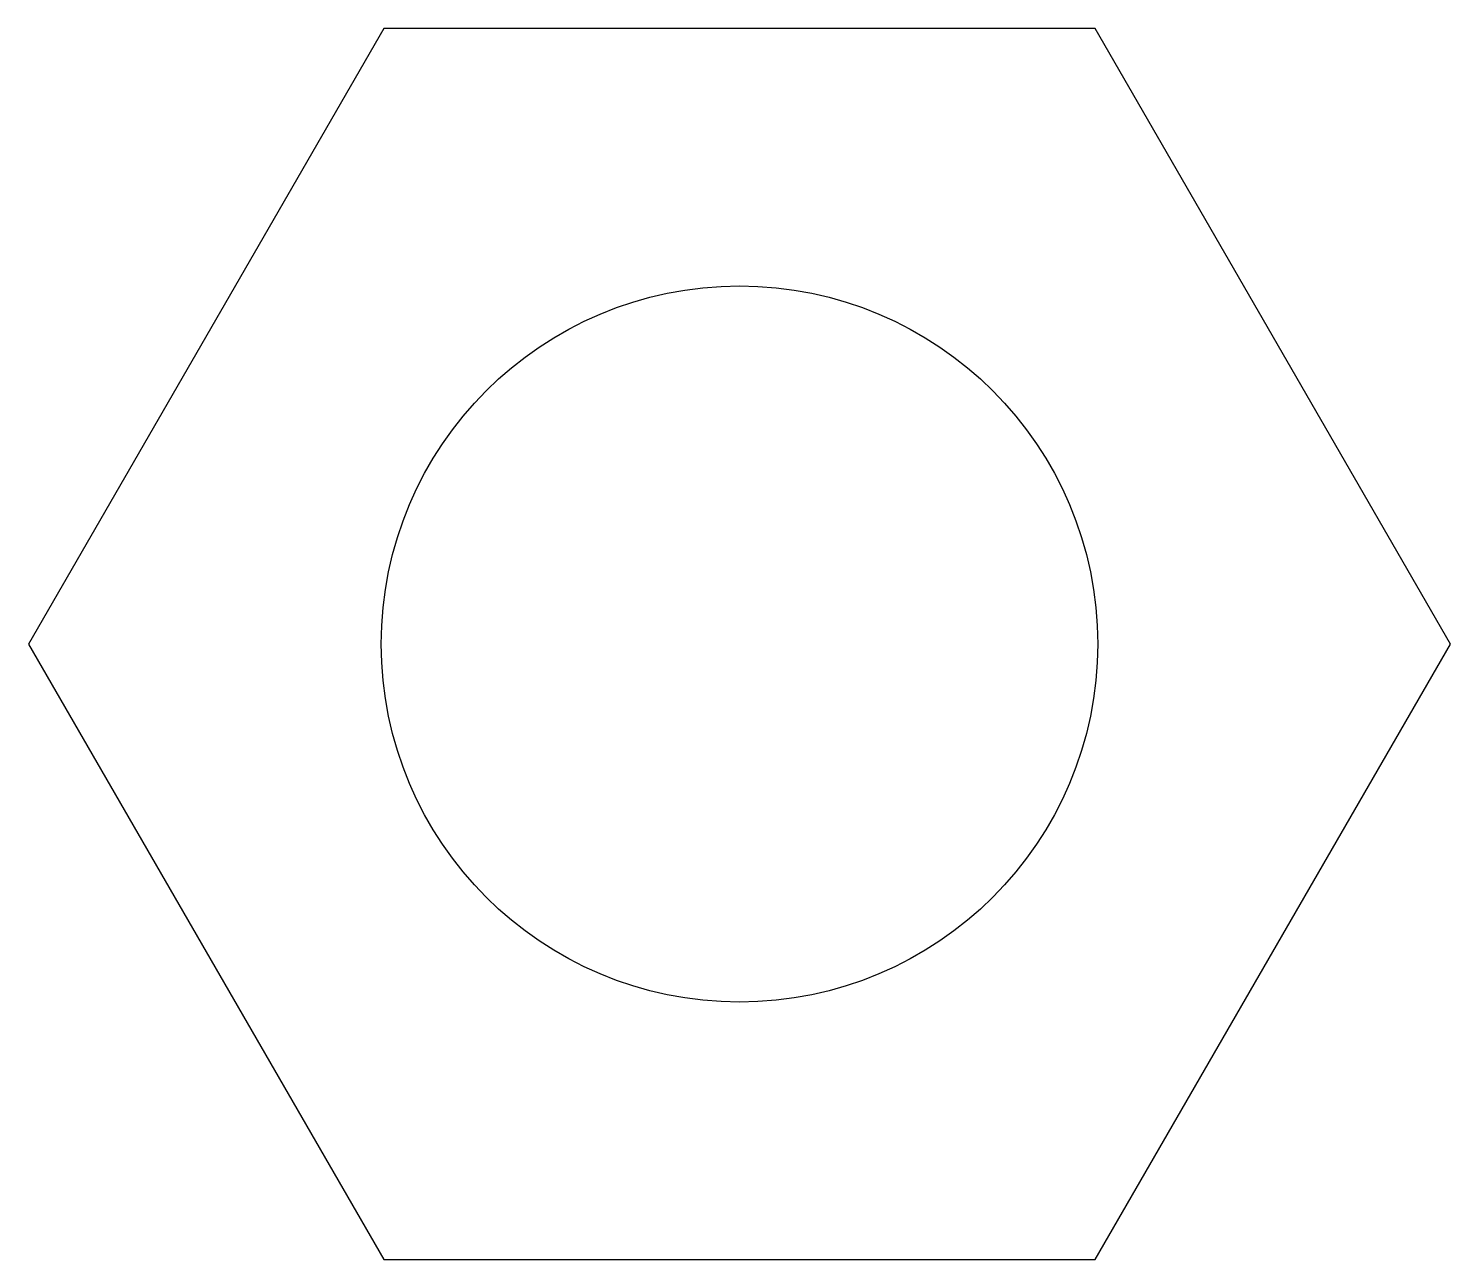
# Model space of a CAD drawing. Header units: centimetres. Extents: x -7 to 7, y -6.1 to 6.1.
import ezdxf

# ---------------------------------------------------------------- set-up
doc = ezdxf.new("R2010")
doc.units = ezdxf.units.CM
doc.header["$MEASUREMENT"] = 0
doc.layers.add('Camada 1', color=7, linetype='Continuous')

msp = doc.modelspace()

# ---------------------------------------------------------------- linework, layer by layer
at = {"layer": 'Camada 1'}
for points, knots in [([(-3.51896, -6.09501), (-3.51896, -6.09501), (-7.03792, -0.00001), (-7.03792, -0.00001), (-7.03792, -0.00001), (-7.03792, -0.00001), (-3.51896, 6.09501), (-3.51896, 6.09501), (-3.51896, 6.09501), (-3.51896, 6.09501), (3.51896, 6.09501), (3.51896, 6.09501), (3.51896, 6.09501), (3.51896, 6.09501), (7.03792, -0.00001), (7.03792, -0.00001), (7.03792, -0.00001), (7.03792, -0.00001), (3.51896, -6.09501), (3.51896, -6.09501), (3.51896, -6.09501), (3.51896, -6.09501), (-3.51896, -6.09501), (-3.51896, -6.09501)], [0, 0, 0, 0, 0.14285714, 0.14285714, 0.14285714, 0.14285714, 0.28571429, 0.28571429, 0.28571429, 0.28571429, 0.42857143, 0.42857143, 0.42857143, 0.42857143, 0.57142857, 0.57142857, 0.57142857, 0.57142857, 0.71428571, 0.71428571, 0.71428571, 0.71428571, 1, 1, 1, 1]), ([(0, -3.54543), (1.95808, -3.54543), (3.54542, -1.95809), (3.54542, -0.00001), (3.54542, -0.00001), (3.54542, 1.95807), (1.95808, 3.54541), (0, 3.54541), (0, 3.54541), (-1.95808, 3.54541), (-3.54542, 1.95807), (-3.54542, -0.00001), (-3.54542, -0.00001), (-3.54542, -1.95809), (-1.95808, -3.54543), (0, -3.54543)], [0, 0, 0, 0, 0.2, 0.2, 0.2, 0.2, 0.4, 0.4, 0.4, 0.4, 0.6, 0.6, 0.6, 0.6, 1, 1, 1, 1])]:
    msp.add_open_spline(points, degree=3, knots=knots, dxfattribs=at)

doc.saveas('drawing.dxf')
